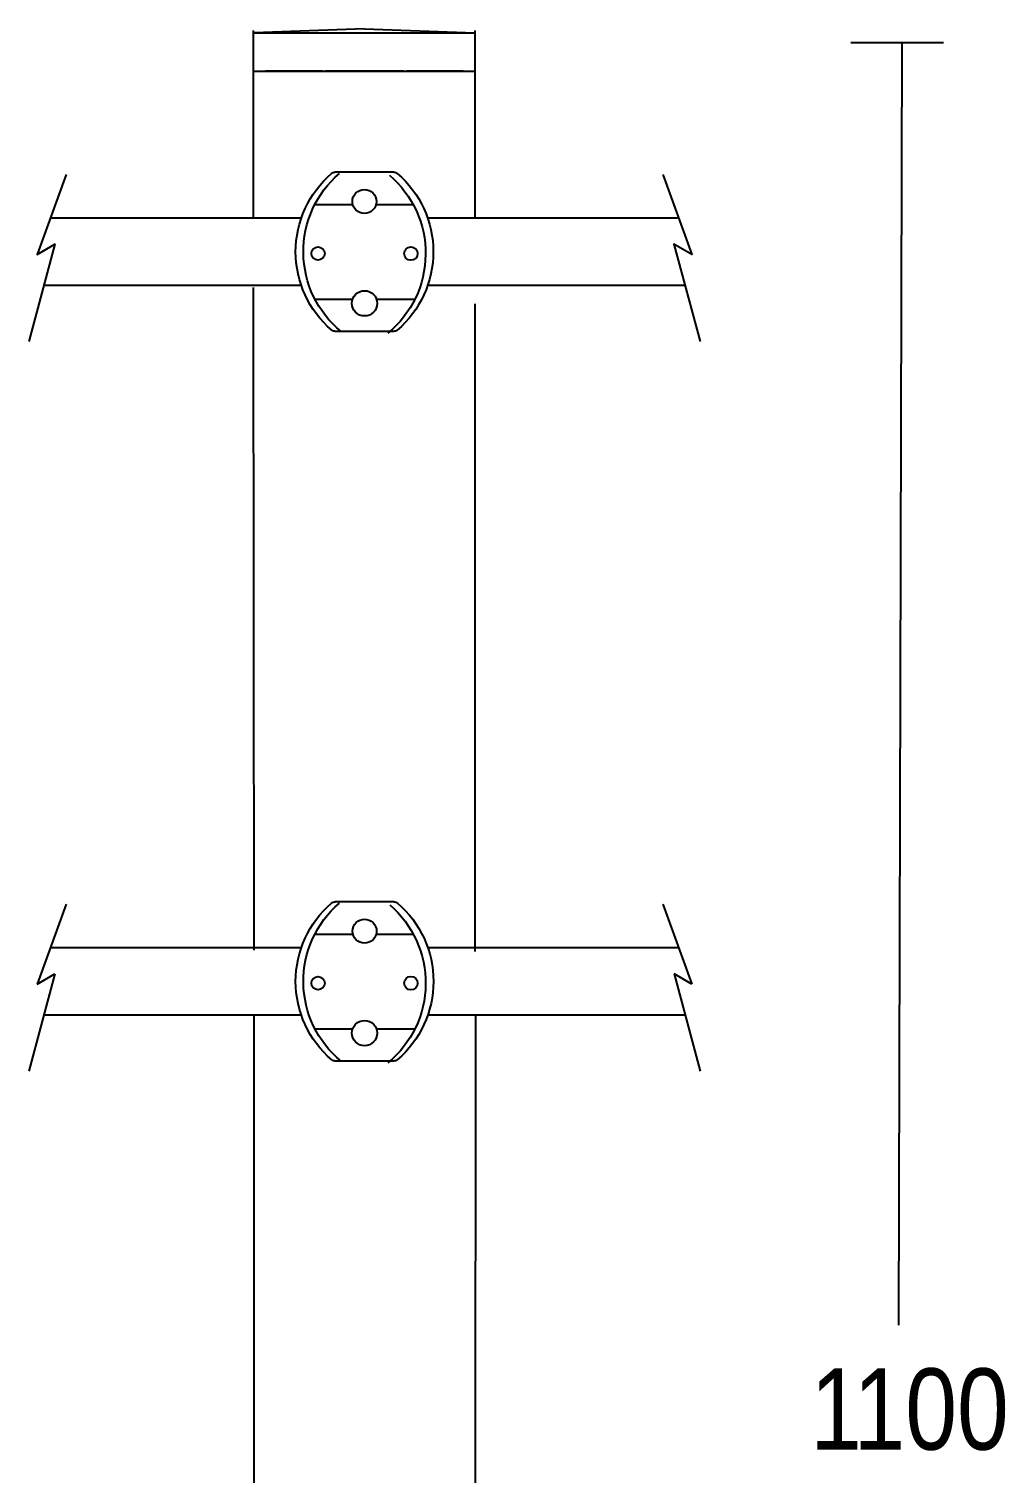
# Model space of a CAD drawing. Extents: x 7 to 173, y 7 to 300.
# Drawn here: x 8.9 to 87, y 184.8 to 300.3 of the extents above; entities that cross this region are included whole.
import ezdxf

# ---------------------------------------------------------------- set-up
doc = ezdxf.new("R2010")
doc.units = 0
doc.layers.add('LIVELLO_1', color=160, linetype='Continuous')
doc.styles.add('STD', font='txt')

# ---------------------------------------------------------------- blocks, each defined once
blk = doc.blocks.new('AI9-BLK1')
at = {"layer": 'LIVELLO_1', "color": 7}
for p, q in [((-61.36, 132.94), (-61.36, 147.89)), ((-52.49, 148.01), (-61.33, 147.69)), ((-52.49, 148.01), (-43.66, 147.69)), ((-43.63, 132.94), (-43.63, 147.89)), ((-61.33, 147.69), (-43.66, 147.69)), ((-13.59, 146.92), (-6.18, 146.92)), ((-9.76, 44.34), (-9.5, 146.88)), ((-61.34, 144.62), (-43.65, 144.62)), ((-55.86, 144.62), (-60.4, 144.62)), ((-55.86, 144.62), (-55.63, 144.62)), ((-49.36, 144.62), (-55.63, 144.62)), ((-49.36, 144.62), (-49.13, 144.62)), ((-44.59, 144.62), (-49.13, 144.62)), ((-50.14, 136.55), (-54.86, 136.55)), ((-57.56, 132.87), (-77.63, 132.87)), ((-56.46, 133.98), (-53.43, 133.98)), ((-51.56, 133.98), (-48.53, 133.98)), ((-27.37, 132.87), (-47.44, 132.87)), ((-57.55, 127.5), (-78.13, 127.5)), ((-61.33, 74.34), (-61.36, 127.32)), ((-26.86, 127.5), (-47.44, 127.5)), ((-56.46, 126.4), (-53.49, 126.4)), ((-51.5, 126.4), (-48.53, 126.4)), ((-43.63, 74.21), (-43.63, 126.01)), ((-50.15, 123.82), (-54.84, 123.82)), ((-76.35, 78), (-78.68, 71.6)), ((-50.13, 78.2), (-54.85, 78.2)), ((-28.63, 78), (-26.3, 71.6)), ((-56.46, 75.62), (-53.43, 75.62)), ((-51.55, 75.62), (-48.53, 75.62)), ((-57.55, 74.51), (-77.62, 74.51)), ((-27.36, 74.51), (-47.43, 74.51)), ((-77.25, 72.43), (-79.33, 64.66)), ((-78.68, 71.6), (-77.25, 72.43)), ((-26.3, 71.6), (-27.73, 72.43)), ((-27.73, 72.43), (-25.65, 64.66)), ((-57.55, 69.14), (-78.13, 69.14)), ((-61.33, 21.21), (-61.33, 69.19)), ((-26.85, 69.14), (-47.44, 69.14)), ((-43.63, 21.31), (-43.6, 69.09)), ((-56.46, 68.04), (-53.49, 68.04)), ((-51.5, 68.04), (-48.53, 68.04)), ((-50.14, 65.46), (-54.84, 65.46))]:
    blk.add_line(p, q, dxfattribs=at)
for points in [[(-76.36, 136.36), (-78.68, 129.96), (-77.26, 130.79), (-79.34, 123.01)], [(-28.64, 136.36), (-26.31, 129.96), (-27.74, 130.79), (-25.65, 123.01)]]:
    blk.add_lwpolyline(points, dxfattribs=at)
for centre, radius in [((-52.5, 134.21), 0.963), ((-56.21, 130.05), 0.533), ((-48.78, 130.04), 0.536), ((-52.49, 126.06), 1.01), ((-52.49, 75.85), 0.963), ((-56.21, 71.69), 0.534), ((-48.78, 71.69), 0.536), ((-52.49, 67.7), 1.01)]:
    blk.add_circle(centre, radius, dxfattribs=at)
for points in [[(-55.11, 123.92), (-56.94, 125.48), (-58, 127.78), (-58, 130.19), (-58, 132.6), (-56.95, 134.88), (-55.12, 136.45)], [(-54.36, 123.81), (-56.25, 125.35), (-57.35, 127.65), (-57.38, 130.1), (-57.41, 132.53), (-56.36, 134.86), (-54.5, 136.45)], [(-50.49, 136.31), (-48.64, 134.72), (-47.58, 132.4), (-47.61, 129.96), (-47.64, 127.52), (-48.74, 125.21), (-50.63, 123.67)], [(-49.87, 136.45), (-48.04, 134.88), (-46.99, 132.6), (-46.99, 130.19), (-46.99, 127.78), (-48.05, 125.48), (-49.88, 123.92)], [(-55.11, 65.56), (-56.94, 67.12), (-58, 69.42), (-58, 71.83), (-58, 74.24), (-56.95, 76.53), (-55.12, 78.1)], [(-54.36, 65.45), (-56.24, 66.99), (-57.35, 69.3), (-57.38, 71.74), (-57.41, 74.18), (-56.35, 76.51), (-54.5, 78.1)], [(-50.48, 77.96), (-48.63, 76.37), (-47.58, 74.04), (-47.61, 71.6), (-47.63, 69.16), (-48.74, 66.86), (-50.63, 65.31)]]:
    blk.add_open_spline(points, degree=3, knots=[0, 0, 0, 0, 1, 1, 1, 2, 2, 2, 2], dxfattribs=at)
for points in [[(-55.12, 136.45), (-55.05, 136.52), (-54.96, 136.55), (-54.86, 136.55)], [(-50.14, 136.55), (-50.04, 136.55), (-49.94, 136.52), (-49.87, 136.45)], [(-54.84, 123.82), (-54.94, 123.82), (-55.04, 123.85), (-55.11, 123.92)], [(-49.88, 123.92), (-49.96, 123.85), (-50.05, 123.82), (-50.15, 123.82)], [(-55.12, 78.1), (-55.04, 78.16), (-54.95, 78.2), (-54.85, 78.2)], [(-50.13, 78.2), (-50.03, 78.2), (-49.94, 78.16), (-49.86, 78.1)], [(-49.86, 78.1), (-48.03, 76.53), (-46.98, 74.24), (-46.98, 71.83)], [(-46.98, 71.83), (-46.98, 69.42), (-48.04, 67.12), (-49.88, 65.56)], [(-54.84, 65.46), (-54.94, 65.46), (-55.03, 65.49), (-55.11, 65.56)], [(-49.88, 65.56), (-49.95, 65.49), (-50.05, 65.46), (-50.14, 65.46)]]:
    blk.add_open_spline(points, degree=3, dxfattribs=at)
at = {"layer": 'LIVELLO_1', "color": 7, "char_height": 6.5011, "attachment_point": 1, "style": 'STD'}
for s, insert in [('\\fArial Narrow|b0|i0;\\H6.5011;\\C7;1', (-16.84, 40.88)), ('\\fArial Narrow|b0|i0;\\H6.5011;\\C7;100', (-13.38, 40.88))]:
    blk.add_mtext(s, dxfattribs=dict(at, insert=insert))

msp = doc.modelspace()

# ---------------------------------------------------------------- block references
at = {"layer": 'LIVELLO_1', "color": 7}
msp.add_blockref('AI9-BLK1', (88.251116, 152.289757), dxfattribs=at)

doc.saveas('drawing.dxf')
